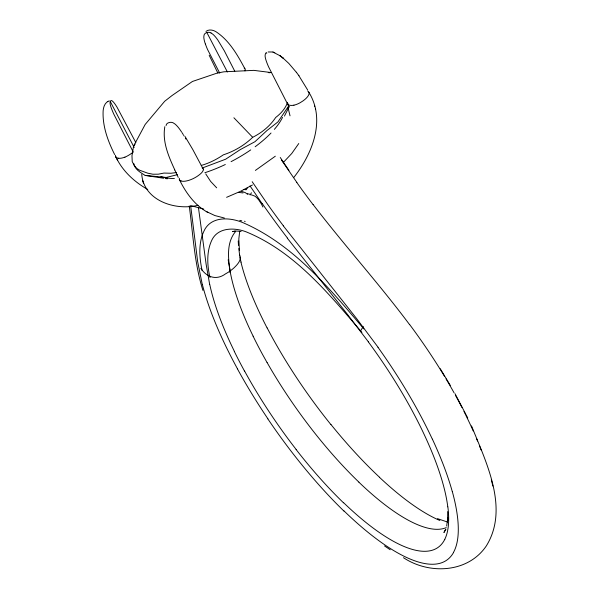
<?xml version="1.0" encoding="UTF-8"?>
<svg xmlns="http://www.w3.org/2000/svg" width="599" height="599" viewBox="0 0 599 599"><rect width="100%" height="100%" fill="white"/><g stroke="black" fill="none" stroke-linecap="round" stroke-linejoin="round"><path stroke-width="0.9" d="M447.797 517.865L447.64 521.078L447.663 511.606M447.715 518.719L446.667 526.027M239.675 231.558L238.821 238.994L239.435 250.652M239.712 255.87L238.814 248.533M271.227 72.569L253.856 70.368L223.914 71.805L217.152 73.093L192.429 81.471L172.078 95.511L164.695 101.261L145.19 124.435L133.54 146.201L131.975 155.733L132.222 161.618L134.273 165.511L136.759 168.394L139.657 170.251L147.743 173.171L152.91 174.227L158.331 174.189L163.954 173.066L170.962 173.253L176.286 172.587M166.088 125.558L166.222 124.989A4.717 3.834 26.2 0 1 167.151 123.536A5.773 4.687 26.2 0 1 168.925 122.638A5.848 4.979 19.1 0 1 171.112 122.331L171.329 122.353A4.717 4.013 19.1 0 1 173.186 122.862L174.953 124.008A16.001 13.612 19.1 0 1 176.158 125.071L177.416 126.389A42.514 36.18 19.1 0 1 180.187 129.938L181.519 131.877M288.321 108.382L289.025 106.293M287.565 102.324C285.476 108.554 280.834 113.57 275.682 117.494C270.007 126.075 261.845 132.723 252.688 137.306C244.407 145.302 234.299 151.262 223.36 154.827C216.576 159.461 209.186 163.198 201.264 165.429M164.83 126.659C161.708 144.381 171.179 161.715 178.255 177.424M288.126 104.765L288.254 103.867M284.45 116.101L289.115 106.794M445.461 529.666L443.919 532.518L445.956 529.172M250.127 194.96L251.423 192.766M247.627 187.39L246.271 189.741L243.583 189.479M298.759 143.535L291.743 153.509L283.215 162.554M293.682 177.618C312.094 154.31 326.163 120.152 308.829 92.261M288.389 106.42L277.966 121.882L266.869 130.612L254.972 141.693L240.162 149.675L225.643 159.214L202.552 167.907M133.54 146.201L135.157 144.03M363.241 326.418L360.426 331.172L361.923 332.4M236.006 231.042C225.853 242.513 228.234 259.472 230.518 273.391A181.969 56.74 54.5 0 0 253.152 336.211M288.306 108.397L288.216 108.194A36.973 2.898 -60.4 0 1 288.261 107.895L288.658 106.06L287.984 104.832M229.776 272.313L230.083 271.003L228.182 259.749M275.33 156.197L255.376 170.43M205.966 31.395C208.834 29.096 212.93 29.898 215.857 31.642C229.29 40.38 237.504 54.981 244.909 68.773M109.258 100.827C105.087 102.115 103.402 106.802 103.133 110.785C102.362 126.119 107.872 141.027 114.656 154.542M252.456 185.009L240.311 191.403L226.594 197.326M107.446 101.71L107.775 101.523M266.173 52.937L266.106 52.959A5.773 2.022 71.6 0 0 265.529 53.715A5.848 2.523 74.2 0 0 265.14 55.243A4.732 2.044 74.2 0 0 265.237 57.19L265.716 59.249A15.993 6.903 74.2 0 0 266.203 60.821L266.832 62.588A42.544 18.374 74.2 0 0 268.592 66.863L287.872 104.638M268.15 51.978L272.777 51.993L280.062 55.759M235.37 230.9L232.487 231.633L234.516 231.266M177.371 174.668L166.237 177.454L145.19 175.425C140.518 172.512 134.715 169.397 133.719 163.415M198.007 205.27C175.514 210.99 143.79 200.717 141.738 174.339M360.92 331.254C328.402 293.158 294.027 251.438 246.241 231.88C234.943 227.485 218.598 227.148 212.166 239.458C206.318 251.131 207.089 265.484 210.047 277.644M236.65 231.057L241.09 231.461M268.247 72.591L269.887 72.749M238.784 192.414L243.052 192.938M118.722 158.263L117.501 158.009A13.807 5.391 -27.5 0 1 115.42 155.238M145.19 175.425L163.677 178.247M165.526 178.532L167.376 178.809M224.37 218.029L214.831 215.543L206.288 211.514M247.372 193.717L249.701 194.226M447.648 522.081L437.472 518.637M239.765 220.365L241.771 220.874M203.742 209.073L190.886 205.674M181.063 180.943L179.752 180.194A9.741 3.804 -27.5 0 1 179.378 178.337M274.799 52.697L272.957 52.053M403.471 557.699C429.243 574.808 468.006 573.018 486.306 545.944C509.539 508.536 485.999 462.039 471.533 425.919M211.005 32.96L212.772 34.173A16.046 13.036 26.2 0 1 213.963 35.281L215.198 36.621A42.754 34.735 26.2 0 1 217.939 40.223L224.378 50.922L234.771 71.229M207.816 212.405C194.885 205.405 185.982 192.938 179.58 180.022M147.766 189.471C134.288 181.909 122.323 170.857 115.764 156.676M244.205 68.174L244.766 68.608A9.741 3.804 -27.5 0 1 244.984 70.914M384.543 545.951L390.211 549.762M363.795 328.851C329.18 287.932 292.799 244.018 242.325 222.386C230.248 217.519 212.645 216.127 205.015 229.035C198.104 241.554 199.168 257.136 202.133 270.508M282.908 57.946L288.838 63.449L296.625 72.599M247.499 194.278L246.474 193.477A19.7 6.14 54.5 0 0 245.028 192.519L241.839 191.448A8.611 2.688 54.5 0 0 241.599 191.538M216.666 187.816L210.631 181.407L205.742 173.905M233.902 117.778L252.688 137.306M239.465 254.747C242.31 259.539 237.406 264.571 234.134 267.723A41.728 33.297 -9.8 0 1 231.057 270.284L229.08 271.699A41.728 33.297 -9.8 0 1 225.553 273.84C216.291 280.766 206.505 277.112 200.8 268.285M287.295 238.147L346.896 313.644L368.348 341.782M313.127 204.559C344.35 245.35 378.897 283.507 409.634 324.688M283.29 225.845L356.495 318.428L378.044 347.225M298.646 75.339L307.616 89.925M296.363 72.247L298.916 75.706M296.879 182.463L281.373 159.873M262.085 203.615L250.038 185.945M280.25 157.492L288.928 170.371M252.186 181.714L267.176 203.66A251.722 74.89 54.6 0 0 283.342 225.778M181.961 132.551L182.388 133.225A107.251 91.265 19.1 0 1 183.234 134.588M185.016 136.46L192.698 149.376L202.994 168.678M440.258 368.729L450.283 385.382M183.646 135.277L184.05 135.958M185.383 138.264L185.817 139.043M267.057 362.537L262.804 354.922A178.315 55.602 54.5 0 1 253.115 336.189M454.993 393.648L467.759 418.005M219.728 73.138L207.696 49.777A107.251 91.265 19.1 0 1 206.76 47.628L205.39 44.064M205.397 44.056A42.514 36.18 19.1 0 1 204.184 39.983L203.915 38.343A16.001 13.612 19.1 0 1 203.817 36.913L204.057 35.109A4.717 4.013 19.1 0 1 204.895 33.686L205.053 33.559A5.848 4.979 19.1 0 1 206.865 32.541L227.38 71.955M135.838 142.607L117.037 107.199A42.544 18.374 74.2 0 0 114.783 103.777L113.87 102.594A15.993 6.903 74.2 0 0 113.061 101.673L112.006 100.782A4.732 2.044 74.2 0 0 111.017 100.632A5.848 2.523 74.2 0 0 110.253 101.471A5.773 2.022 71.6 0 0 110.059 102.938L110.066 103.118A4.702 1.647 71.6 0 0 110.306 104.81L110.89 106.869A16.061 5.623 71.6 0 0 111.436 108.426L112.11 110.179A42.724 14.96 71.6 0 0 113.945 114.424L133.292 152.139M110.253 101.471L134.191 147.459M217.834 73.003L209.186 55.265M116.026 157.185L117.636 160.375M174.384 169.457L174.623 169.966M142.584 180.531L143.056 181.901M143.154 182.163L143.633 183.541M288.216 108.412L290.028 115.802M202.919 290.395C194.263 263.028 193.103 234.157 189.232 205.906M314.557 105.649L314.73 106.323M315.366 108.876L315.538 109.572M202.297 284.555L197.692 261.823L190.677 205.884M492.865 486.074L491.322 479.687M241.045 262.152L239.892 257.038M209.687 284.532L206.108 264.166L198.426 207.441M238.499 245.418L238.23 240.948M262.909 207.014A22.612 7.053 54.5 0 0 262.557 206.258L261.785 204.723A14.129 4.403 54.5 0 0 261.269 203.787L259.105 200.455A8.611 2.688 54.5 0 0 254.957 196.18L251.655 194.907A19.7 6.14 54.5 0 0 251.191 194.93M266.173 52.914A4.702 1.647 71.6 0 1 266.84 53.086M307.572 90.966A13.807 5.391 -27.5 0 1 303.146 100.804L300.384 102.571A9.741 3.804 -27.5 0 1 293.929 105.177M293.937 105.162A11.329 4.425 -27.5 0 1 291.121 105.417L290.111 105.327A20.306 7.937 -27.5 0 1 288.134 104.758M245.141 221.667A69.424 60.132 -70.2 0 1 244.527 221.196M202.14 167.885A15.611 6.102 -27.5 0 1 203.48 169.757M203.293 169.846A9.831 3.841 -27.5 0 1 200.171 174.122L198.569 175.387A13.807 5.391 -27.5 0 1 181.025 180.973M132.746 152.46A15.611 6.102 -27.5 0 1 124.944 157.193M124.929 157.118A9.831 3.841 -27.5 0 1 118.737 158.248M206.865 32.541A5.773 4.687 26.2 0 1 208.999 32.346A4.717 3.834 26.2 0 1 211.005 32.96M446.225 527.614A182.021 56.755 54.5 0 1 358.868 482.165M358.861 482.098A183.788 57.309 54.5 0 1 312.656 430.404A181.519 56.598 54.5 0 1 267.102 362.545M287.393 237.99A284.877 83.882 54.7 0 1 262.212 203.54M368.295 341.849A190.669 60.095 55.1 0 1 424.953 436.154A192.069 60.769 55.1 0 1 447.782 506.829M447.872 506.911A194.39 61.607 55.1 0 1 444.78 539.325M444.795 539.34A192.324 60.933 55.1 0 1 343.467 502.568M343.504 502.816A194.39 61.345 55.1 0 1 296.086 449.505M296.123 449.43A192.069 60.559 55.1 0 1 244.594 371.073M244.497 371.051A189.389 59.893 55.1 0 1 234.299 351.396M234.441 351.456A190.774 60.364 55.1 0 1 209.792 284.622M377.976 347.285A203.653 64.243 55.1 0 1 432.321 439.127M432.396 439.164A209.156 66.204 55.1 0 1 452.275 491.569M452.335 491.622A208.474 66.047 55.1 0 1 453.503 552.375M453.563 552.45A207.696 65.793 55.1 0 1 343.863 510.782M343.901 511.044A208.474 65.763 55.1 0 1 267.843 418.896M267.933 418.851A209.156 65.942 55.1 0 1 237.399 368.804M237.474 368.819A203.847 64.355 55.1 0 1 202.402 284.645M313.082 204.618A251.722 82.07 54.3 0 1 296.812 182.508M409.709 324.621A203.653 62.745 53.9 0 1 444.398 376.157M446.045 378.912A203.653 62.745 53.9 0 1 454.102 392.862M455.457 395.31A203.653 62.745 53.9 0 1 461.941 407.44M463.985 411.438A203.653 62.745 53.9 0 1 465.573 414.613M465.895 415.377A209.156 64.228 53.9 0 1 473.217 430.943M476.497 438.513A209.156 64.228 53.9 0 1 477.53 441.006M479.514 445.918A209.156 64.228 53.9 0 1 481.072 449.961M439.861 520.471A192.324 58.994 53.9 0 1 379.392 477.238M379.369 477.118A194.39 59.87 53.9 0 1 331 424.564M330.955 424.654A192.069 59.211 53.9 0 1 277.764 347.278A189.389 58.215 53.9 0 1 267.161 327.915M267.064 327.878A190.774 58.597 53.9 0 1 240.94 262.062M282.526 117.367A73.977 28.902 -27.5 0 1 274.342 129.384M271.018 133.023A73.977 28.902 -27.5 0 1 255.152 146.748M250.741 149.892A73.977 28.902 -27.5 0 1 231.079 161.648M225.314 164.515A73.977 28.902 -27.5 0 1 204.858 172.722M174.384 178.487A73.977 28.902 -27.5 0 1 160.966 176.6M283.155 58.14L279.838 55.595L283.155 58.14"/></g></svg>
